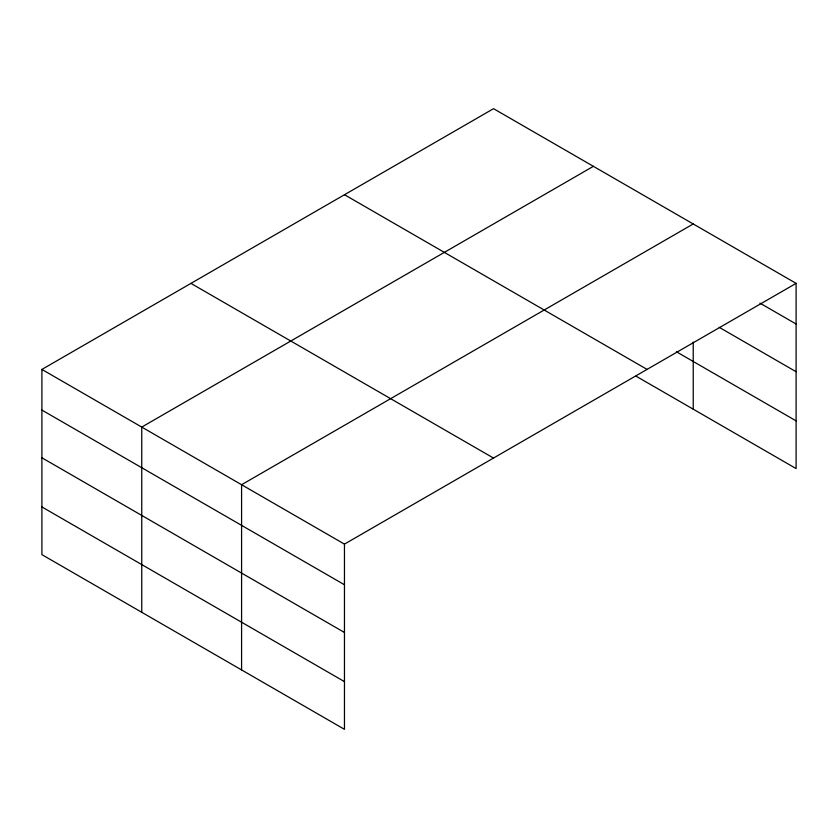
<?xml version="1.0" encoding="UTF-8"?>
<svg xmlns="http://www.w3.org/2000/svg" width="838" height="838" viewBox="0 0 838 838"><rect width="100%" height="100%" fill="white"/><g stroke="black" fill="none" stroke-linecap="round" stroke-linejoin="round"><path stroke-width="1.26" d="M796.1 283.359L493.54 108.678L41.9 369.432L41.9 554.641L344.46 729.322L344.46 544.113L796.1 283.359L796.1 468.568L636.011 376.147M593.388 166.322L141.748 427.076L141.748 612.285M693.225 223.966L241.585 484.72L241.585 669.929M759.93 303.126L796.1 324.013M719.234 327.333L796.1 371.716M676.402 351.761L796.1 420.865M344.502 194.73L647.062 369.411M190.938 283.38L493.498 458.061M41.9 369.432L344.46 544.113M41.9 410.075L344.46 584.756M41.9 457.778L344.46 632.47M41.9 506.938L344.46 681.619M693.225 342.072L693.225 409.174"/></g></svg>
